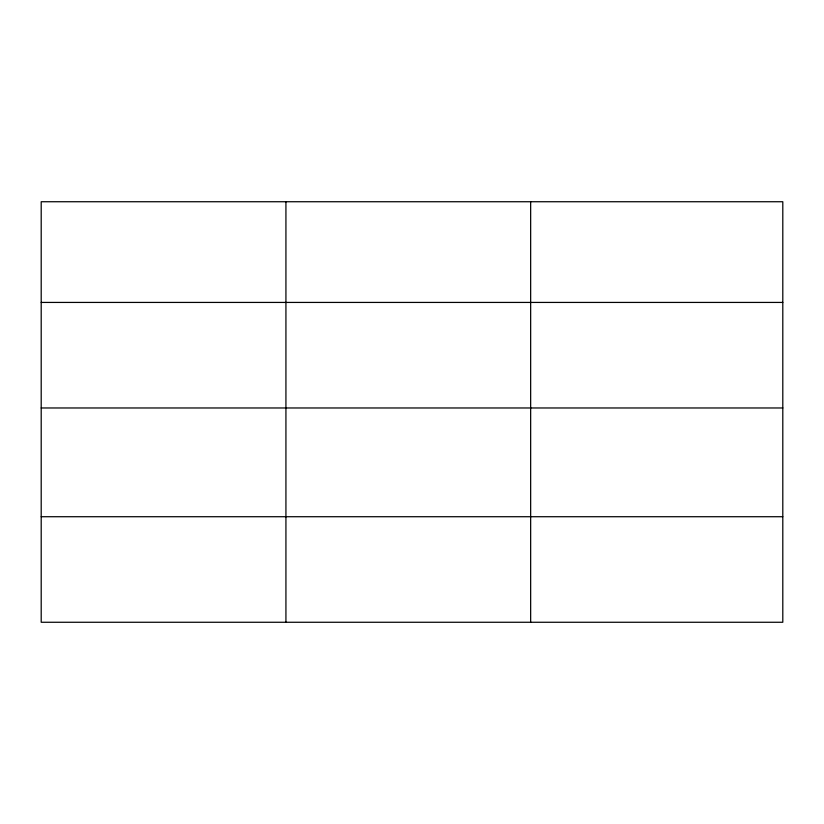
<?xml version="1.0" encoding="UTF-8"?>
<svg xmlns="http://www.w3.org/2000/svg" width="824" height="824" viewBox="0 0 824 824"><rect width="100%" height="100%" fill="white"/><g stroke="black" fill="none" stroke-linecap="round" stroke-linejoin="round"><path stroke-width="1.24" d="M782.8 407.973L782.8 201.736L41.2 201.736L41.2 622.264L782.8 622.264L782.8 407.973L41.2 407.973M41.2 302.429L782.8 302.429M41.2 516.72L782.8 516.72M530.656 201.736L530.656 622.264M285.928 201.736L285.928 622.264"/></g></svg>
